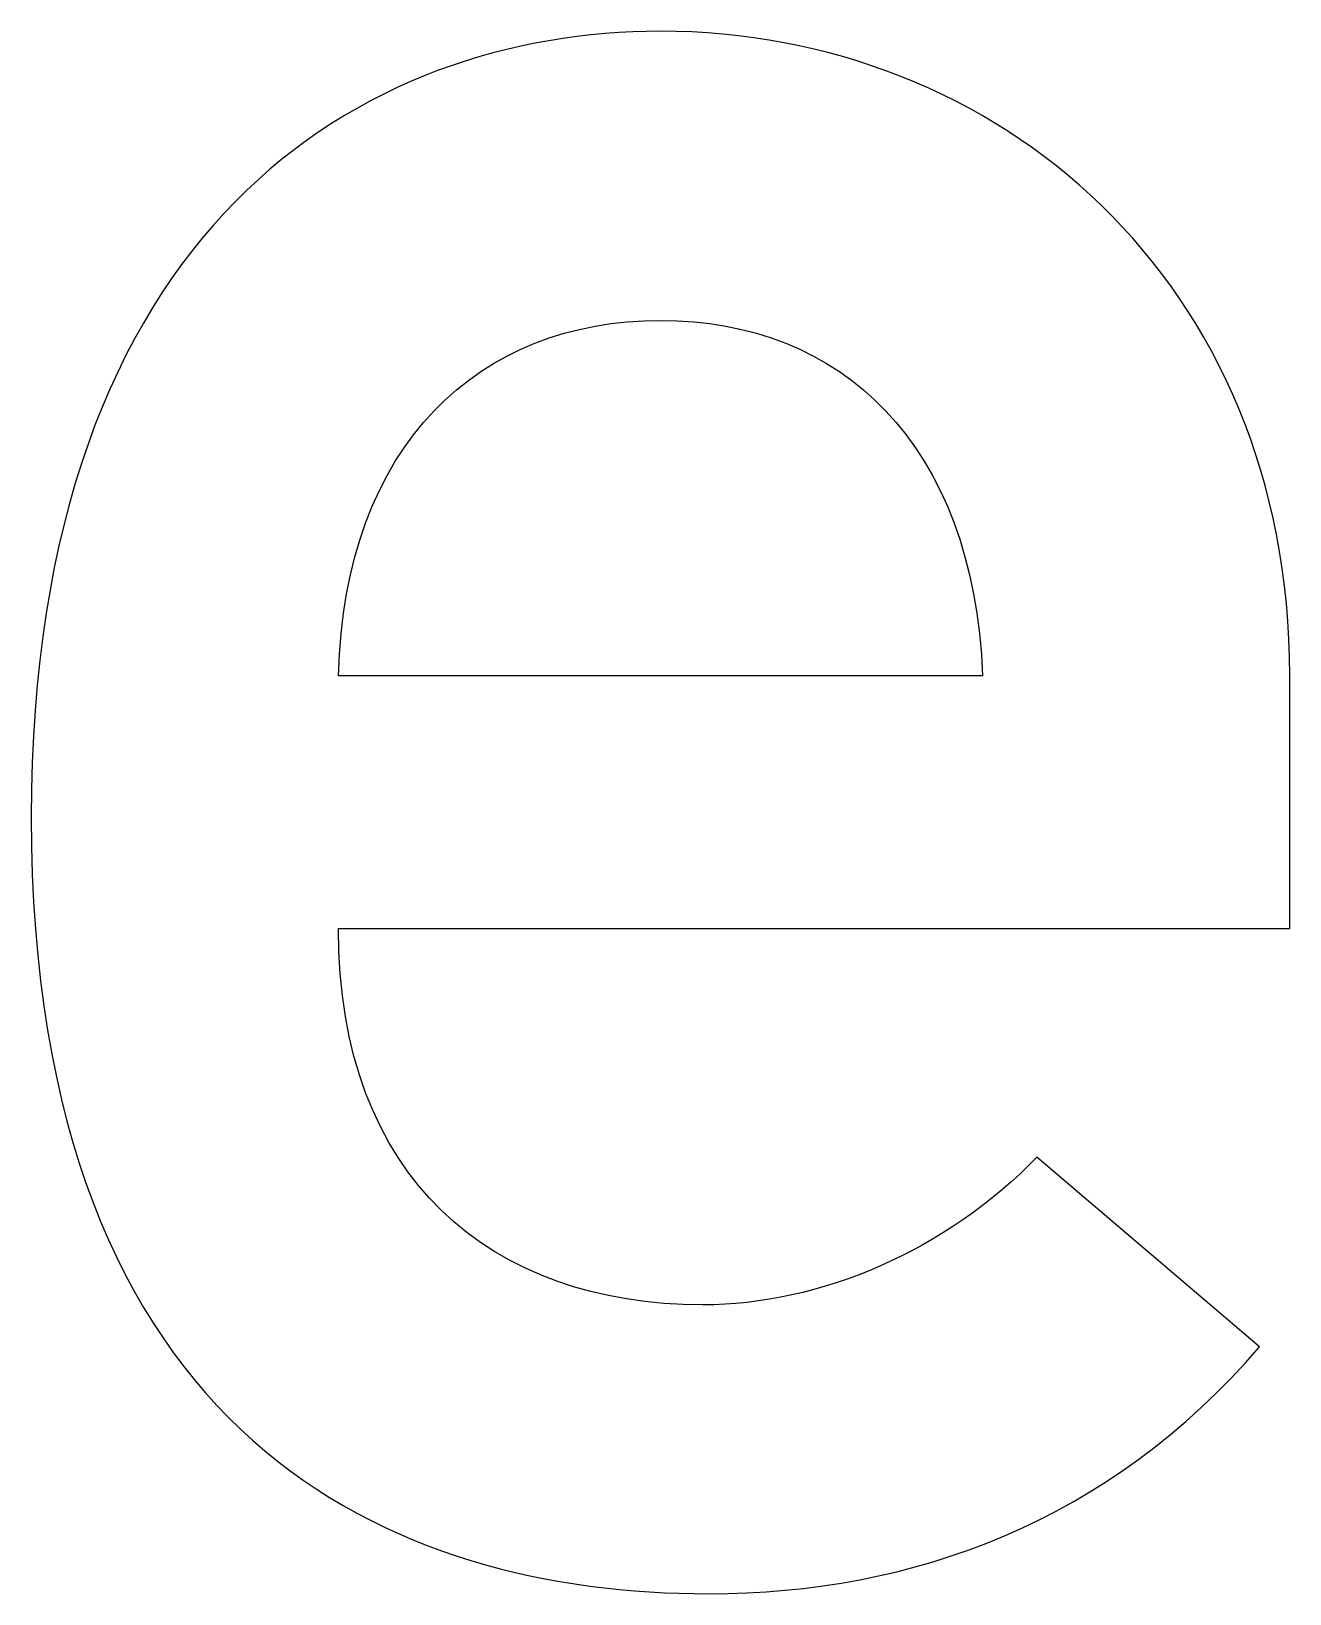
# Model space of a CAD drawing. Extents: x 5 to 486, y 5 to 284.
# Drawn here: x 54.267 to 55.569, y 131.187 to 132.804 of the extents above; entities that cross this region are included whole.
import ezdxf

# ---------------------------------------------------------------- set-up
doc = ezdxf.new("R2010")
doc.units = 0
doc.layers.add('Layer_1', color=7, linetype='CONTINUOUS')

msp = doc.modelspace()

# ---------------------------------------------------------------- linework, layer by layer
at = {"layer": 'Layer_1', "color": 3}
for p, q in [((55.251063, 132.13736), (54.58455, 132.13736)), ((55.568841, 131.875788), (55.568841, 132.137454)), ((54.58455, 131.875788), (55.568841, 131.875788)), ((55.537621, 131.442877), (55.30709, 131.639015))]:
    msp.add_line(p, q, dxfattribs=at)
for points in [[(54.917807, 132.804145), (54.612342, 132.804145), (54.266772, 132.604664), (54.266772, 131.991092)], [(55.568841, 132.137454), (55.568841, 132.545644), (55.266455, 132.804145), (54.917807, 132.804145)], [(54.58455, 132.13736), (54.590785, 132.377391), (54.730904, 132.505009), (54.917807, 132.505009)], [(54.917807, 132.505009), (55.104709, 132.505009), (55.241648, 132.377391), (55.251063, 132.13736)], [(54.266772, 131.991092), (54.266772, 131.343315), (54.643648, 131.187462), (54.967677, 131.187462)], [(54.961427, 131.486325), (54.743303, 131.486325), (54.58455, 131.617201), (54.58455, 131.875788)], [(55.30709, 131.639015), (55.213592, 131.542438), (55.082895, 131.486325), (54.961427, 131.486325)], [(54.967677, 131.187462), (55.179472, 131.187462), (55.382024, 131.262201), (55.537621, 131.442877)]]:
    msp.add_open_spline(points, degree=3, dxfattribs=at)

doc.saveas('drawing.dxf')
